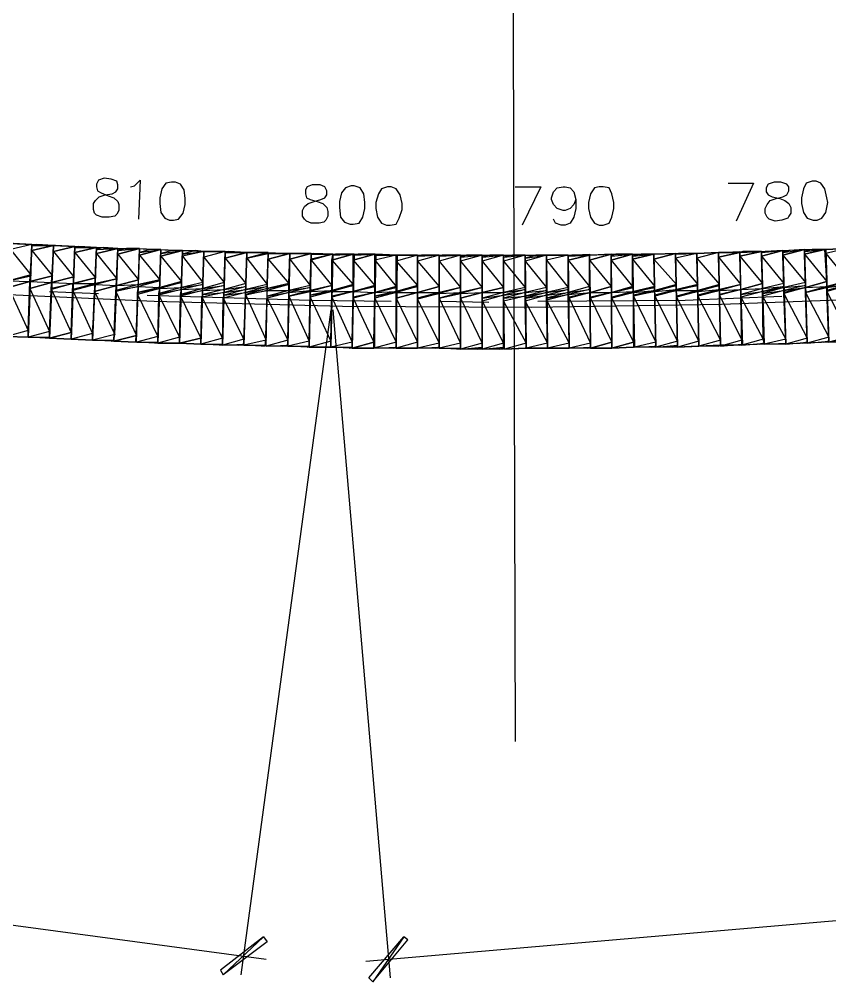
# Model space of a CAD drawing. Header units: millimetres. Extents: x 1 to 1188, y 1 to 840.
# Drawn here: x 675 to 727.7, y 449.5 to 512.1 of the extents above; entities that cross this region are included whole.
import ezdxf

# ---------------------------------------------------------------- set-up
doc = ezdxf.new("R2010")
doc.units = ezdxf.units.MM
doc.layers.add('GEOMETRY', color=7, linetype='Continuous')

msp = doc.modelspace()

# ---------------------------------------------------------------- linework, layer by layer
at = {"layer": 'GEOMETRY'}
for points in [[(706.953, 573.094), (707.27, 465.144)], [(671.456, 494.355), (683.776, 493.783), (696.031, 493.466), (708.35, 493.402), (720.669, 493.593), (732.923, 494.038), (745.243, 494.735), (757.498, 495.625), (769.754, 496.831), (781.946, 498.292), (794.139, 500.006), (806.267, 501.91)], [(682.252, 501.213), (682.505, 501.277), (682.885, 501.657), (682.759, 499.117)], [(721.114, 501.467), (722.764, 501.467), (721.621, 498.99)], [(707.27, 501.213), (708.921, 501.213), (707.715, 498.735)], [(711.207, 500.388), (711.08, 500.069), (710.827, 499.816), (710.508, 499.689), (710.381, 499.689), (710.001, 499.816), (709.746, 500.069), (709.619, 500.388), (709.619, 500.514), (709.746, 500.895), (710.001, 501.148), (710.381, 501.213), (710.508, 501.213), (710.827, 501.148), (711.08, 500.895), (711.207, 500.388), (711.207, 499.816), (711.08, 499.244), (710.827, 498.864), (710.508, 498.735), (710.255, 498.735), (709.873, 498.864), (709.746, 499.117)], [(681.426, 497.213), (681.171, 491.18)], [(723.272, 497.021), (723.463, 490.989)], [(695.395, 496.831), (695.269, 490.798)], [(709.302, 496.768), (709.366, 490.735)], [(676.981, 494.418), (680.156, 494.291)], [(676.981, 494.418), (680.156, 494.291)], [(683.331, 494.164), (693.935, 493.846), (699.206, 493.783)], [(683.331, 494.164), (693.935, 493.846), (699.206, 493.783)], [(708.731, 493.783), (718.319, 493.846), (724.606, 494.101)], [(708.731, 493.783), (718.319, 493.846), (724.606, 494.101)], [(702.381, 493.783), (705.556, 493.719)], [(702.381, 493.783), (705.556, 493.719)], [(695.269, 493.211), (689.427, 449.968)], [(695.395, 493.211), (699.142, 449.778)], [(549.535, 470.034), (691.078, 450.984)], [(697.555, 450.857), (823.157, 461.716)]]:
    msp.add_lwpolyline(points, dxfattribs=at)
for points in [[(680.536, 501.784), (680.156, 501.657), (680.029, 501.403), (680.029, 501.213), (680.092, 500.958), (680.346, 500.831), (680.791, 500.641), (681.171, 500.514), (681.426, 500.26), (681.489, 500.069), (681.489, 499.689), (681.363, 499.434), (681.235, 499.307), (680.854, 499.244), (680.409, 499.244), (680.029, 499.371), (679.902, 499.498), (679.839, 499.752), (679.839, 500.133), (679.965, 500.323), (680.219, 500.578), (680.601, 500.705), (681.044, 500.768), (681.298, 500.895), (681.426, 501.085), (681.426, 501.34), (681.363, 501.594), (680.981, 501.72)], [(684.918, 501.53), (684.538, 501.467), (684.283, 501.085), (684.156, 500.514), (684.156, 500.133), (684.219, 499.561), (684.473, 499.181), (684.791, 499.054), (685.045, 499.054), (685.363, 499.117), (685.68, 499.498), (685.807, 500.069), (685.807, 500.451), (685.744, 501.022), (685.49, 501.403), (685.172, 501.53)], [(724.097, 501.53), (723.717, 501.403), (723.59, 501.148), (723.59, 500.895), (723.717, 500.705), (723.97, 500.578), (724.479, 500.451), (724.796, 500.323), (725.051, 500.133), (725.177, 499.879), (725.177, 499.498), (725.051, 499.307), (724.986, 499.181), (724.606, 499.054), (724.16, 498.99), (723.78, 499.117), (723.653, 499.244), (723.527, 499.498), (723.527, 499.816), (723.653, 500.069), (723.844, 500.323), (724.225, 500.451), (724.669, 500.578), (724.923, 500.705), (725.051, 500.958), (725.051, 501.213), (724.923, 501.403), (724.542, 501.53)], [(726.573, 501.594), (726.193, 501.467), (726.003, 501.085), (725.876, 500.514), (725.876, 500.133), (726.003, 499.561), (726.256, 499.181), (726.638, 499.054), (726.892, 499.054), (727.209, 499.181), (727.464, 499.561), (727.59, 500.196), (727.527, 500.514), (727.4, 501.085), (727.145, 501.467), (726.828, 501.594)], [(694.063, 501.34), (693.744, 501.213), (693.618, 501.022), (693.618, 500.768), (693.681, 500.514), (693.935, 500.388), (694.38, 500.26), (694.76, 500.133), (695.015, 499.879), (695.078, 499.626), (695.078, 499.307), (694.952, 499.054), (694.823, 498.927), (694.506, 498.864), (693.998, 498.864), (693.681, 498.99), (693.554, 499.117), (693.427, 499.307), (693.427, 499.689), (693.554, 499.943), (693.808, 500.133), (694.189, 500.26), (694.633, 500.388), (694.888, 500.514), (695.015, 500.705), (695.015, 500.958), (694.888, 501.213), (694.57, 501.34)], [(696.602, 501.277), (696.221, 501.148), (695.967, 500.831), (695.84, 500.26), (695.84, 499.879), (695.904, 499.244), (696.157, 498.927), (696.539, 498.8), (696.729, 498.8), (697.11, 498.864), (697.364, 499.244), (697.491, 499.816), (697.491, 500.196), (697.428, 500.768), (697.173, 501.148), (696.793, 501.277)], [(698.952, 501.213), (698.57, 501.085), (698.38, 500.768), (698.19, 500.196), (698.19, 499.816), (698.317, 499.244), (698.57, 498.864), (698.889, 498.735), (699.142, 498.735), (699.523, 498.8), (699.714, 499.181), (699.904, 499.752), (699.904, 500.133), (699.777, 500.705), (699.523, 501.085), (699.206, 501.213)], [(712.731, 501.213), (712.414, 501.148), (712.159, 500.768), (712.032, 500.196), (712.032, 499.816), (712.159, 499.244), (712.414, 498.864), (712.731, 498.735), (712.985, 498.735), (713.366, 498.864), (713.556, 499.244), (713.683, 499.816), (713.683, 500.196), (713.556, 500.768), (713.366, 501.148), (712.985, 501.213)], [(674.441, 497.53), (675.838, 497.466), (675.583, 491.433), (674.186, 491.497)], [(674.441, 497.148), (675.773, 495.497), (674.314, 495.117)], [(674.631, 497.53), (674.441, 497.53), (675.838, 497.466)], [(674.441, 497.53), (675.838, 497.466), (674.441, 497.148)], [(675.838, 497.466), (674.441, 497.148), (675.773, 495.497)], [(675.838, 497.466), (677.234, 497.403), (676.981, 491.37), (675.583, 491.433)], [(675.838, 497.085), (677.171, 495.434), (675.71, 495.053)], [(675.838, 497.466), (676.155, 497.466), (675.838, 497.403)], [(676.155, 497.466), (675.838, 497.403), (677.234, 497.403)], [(675.838, 497.403), (677.234, 497.403), (675.838, 497.085)], [(675.838, 497.085), (677.234, 497.403)], [(677.234, 497.403), (677.234, 497.403), (677.234, 497.403), (677.234, 497.403), (675.838, 497.085)], [(677.234, 497.403), (675.838, 497.085), (677.171, 495.434)], [(677.234, 497.403), (678.631, 497.339), (678.378, 491.306), (676.981, 491.37)], [(677.234, 497.021), (678.568, 495.37), (677.107, 494.99)], [(677.361, 497.403), (677.234, 497.403), (678.631, 497.339)], [(677.234, 497.403), (678.631, 497.339), (677.234, 497.021)], [(677.234, 497.021), (678.631, 497.339)], [(678.631, 497.339), (678.631, 497.339), (678.631, 497.339), (678.631, 497.339), (677.234, 497.021), (678.631, 497.339), (678.885, 497.339), (678.631, 497.276)], [(678.631, 497.339), (677.234, 497.021), (678.568, 495.37)], [(678.631, 497.339), (680.029, 497.276), (679.775, 491.243), (678.378, 491.306)], [(678.885, 497.339), (678.631, 497.276), (680.029, 497.276)], [(678.631, 497.276), (680.029, 497.276), (678.631, 496.958)], [(678.631, 496.958), (680.029, 497.276)], [(680.029, 497.276), (680.029, 497.276), (680.029, 497.276), (680.029, 497.276), (678.631, 496.958), (680.029, 497.276), (680.473, 497.276), (680.029, 497.148)], [(680.029, 497.276), (678.631, 496.958), (679.965, 495.307)], [(680.029, 497.276), (681.426, 497.213), (681.171, 491.18), (679.775, 491.243)], [(680.473, 497.276), (680.029, 497.148), (681.426, 497.213)], [(680.029, 497.148), (681.426, 497.213), (680.029, 496.894)], [(680.029, 496.894), (681.426, 497.213)], [(681.426, 497.213), (681.426, 497.213), (681.426, 497.213), (681.426, 497.213), (680.029, 496.894), (681.426, 497.213), (681.997, 497.213), (681.426, 497.085)], [(681.426, 497.213), (680.029, 496.894), (681.363, 495.244)], [(681.426, 497.213), (682.822, 497.213), (682.569, 491.116), (681.171, 491.18)], [(681.997, 497.213), (681.426, 497.085), (682.822, 497.213)], [(681.426, 497.085), (682.822, 497.213), (681.426, 496.831)], [(681.426, 496.831), (682.822, 497.213)], [(682.822, 497.213), (682.822, 497.213), (682.822, 497.213), (682.822, 497.213), (681.426, 496.831), (682.822, 497.213), (683.521, 497.148), (682.822, 496.958)], [(682.822, 497.213), (681.426, 496.831), (682.759, 495.18)], [(682.822, 497.213), (684.219, 497.148), (684.029, 491.053), (682.632, 491.116)], [(683.521, 497.148), (682.822, 496.958), (684.219, 497.148)], [(682.822, 496.958), (684.219, 497.148), (682.822, 496.768)], [(682.822, 496.768), (684.219, 497.148)], [(684.219, 497.148), (684.219, 497.148), (684.219, 497.148), (684.219, 497.148), (682.822, 496.768), (684.219, 497.148), (684.981, 497.085), (684.219, 496.894)], [(684.219, 497.148), (682.822, 496.768), (684.156, 495.18)], [(684.219, 497.148), (685.617, 497.085), (685.427, 491.053), (684.029, 491.053)], [(684.981, 497.085), (684.219, 496.894), (685.617, 497.085)], [(684.219, 496.894), (685.617, 497.085), (684.219, 496.704)], [(684.219, 496.704), (685.617, 497.085)], [(685.617, 497.085), (685.617, 497.085), (685.617, 497.085), (685.617, 497.085), (684.219, 496.704), (685.617, 497.085), (686.442, 497.085), (685.617, 496.831)], [(685.617, 497.085), (684.219, 496.704), (685.553, 495.053)], [(685.617, 497.085), (687.014, 497.021), (686.823, 490.989), (685.427, 491.053)], [(686.442, 497.085), (685.617, 496.831), (687.014, 497.021)], [(685.617, 496.831), (687.014, 497.021), (685.617, 496.704)], [(687.014, 497.021), (685.617, 496.704), (686.951, 494.99)], [(687.014, 497.021), (688.41, 497.021), (688.22, 490.926), (686.823, 490.989)], [(687.077, 497.021), (687.014, 497.021), (688.41, 497.021)], [(687.014, 497.021), (688.41, 497.021), (687.014, 496.641)], [(688.41, 497.021), (687.014, 496.641), (688.347, 494.99)], [(688.41, 497.021), (689.807, 496.958), (689.617, 490.926), (688.22, 490.926)], [(688.41, 497.021), (688.602, 497.021), (688.41, 496.958)], [(688.602, 497.021), (688.41, 496.958), (689.807, 496.958)], [(720.478, 496.958), (721.876, 497.021), (722.002, 490.926), (720.605, 490.926)], [(721.876, 496.958), (721.876, 496.958), (721.876, 496.958), (721.876, 496.958), (720.478, 496.641), (721.876, 496.958), (722.066, 497.021)], [(721.876, 496.958), (723.272, 497.021), (723.463, 490.989), (722.066, 490.926)], [(722.066, 497.021), (721.876, 496.958), (723.272, 497.021)], [(721.876, 496.958), (723.272, 497.021), (721.876, 496.704)], [(721.876, 496.704), (723.272, 497.021)], [(723.272, 497.021), (723.272, 497.021), (723.272, 497.021), (723.272, 497.021), (721.876, 496.704), (723.272, 497.021), (723.527, 497.021), (723.272, 496.958)], [(723.272, 497.021), (721.876, 496.704), (723.335, 494.927)], [(723.272, 497.021), (724.669, 497.085), (724.859, 490.989), (723.463, 490.989)], [(723.527, 497.021), (723.272, 496.958), (724.669, 497.085)], [(723.272, 496.958), (724.669, 497.085), (723.272, 496.704)], [(723.272, 496.704), (724.669, 497.085)], [(724.669, 497.085), (724.669, 497.085), (724.669, 497.085), (724.669, 497.085), (723.272, 496.704), (724.669, 497.085), (725.051, 497.085), (724.669, 496.958)], [(724.669, 497.085), (723.272, 496.704), (724.732, 494.927)], [(724.669, 497.085), (726.066, 497.148), (726.256, 491.053), (724.859, 490.989)], [(725.051, 497.085), (724.669, 496.958), (726.066, 497.148)], [(724.669, 496.958), (726.066, 497.148), (724.669, 496.768)], [(724.669, 496.768), (726.066, 497.148)], [(726.066, 497.148), (726.066, 497.148), (726.066, 497.148), (726.066, 497.148), (724.669, 496.768), (726.066, 497.148), (726.573, 497.148), (726.066, 497.021)], [(726.066, 497.148), (724.669, 496.768), (726.13, 494.99)], [(726.066, 497.148), (727.464, 497.148), (727.654, 491.116), (726.256, 491.053)], [(726.573, 497.148), (726.066, 497.021), (727.464, 497.148)], [(726.066, 497.021), (727.464, 497.148), (726.066, 496.831)], [(726.066, 496.831), (727.4, 497.148)], [(727.4, 497.148), (726.066, 496.831)], [(727.4, 497.148), (726.066, 496.831), (727.527, 495.053)], [(727.464, 497.148), (728.86, 497.213), (729.051, 491.18), (727.654, 491.116)], [(728.796, 497.213), (727.464, 497.148)], [(727.464, 497.148), (728.796, 497.213), (727.464, 496.894)], [(728.796, 497.213), (727.464, 496.894), (728.923, 495.117)], [(678.631, 496.958), (679.965, 495.307), (678.568, 494.927)], [(680.029, 496.894), (681.363, 495.244), (679.965, 494.927)], [(681.426, 496.831), (682.759, 495.18), (681.363, 494.798)], [(682.822, 496.768), (684.156, 495.18), (682.759, 494.863)], [(684.219, 496.704), (685.553, 495.053), (684.156, 494.672)], [(685.617, 496.704), (686.951, 494.99), (685.553, 494.672)], [(687.014, 496.641), (688.347, 494.99), (686.951, 494.608)], [(688.41, 496.577), (689.744, 494.927), (688.347, 494.545)], [(688.41, 496.958), (689.807, 496.958), (688.41, 496.577)], [(688.41, 496.577), (689.807, 496.958)], [(689.807, 496.958), (689.807, 496.958), (689.807, 496.958), (689.807, 496.958), (688.41, 496.577)], [(689.807, 496.958), (688.41, 496.577), (689.744, 494.927)], [(689.807, 496.958), (691.205, 496.958), (691.014, 490.863), (689.617, 490.926)], [(689.807, 496.577), (691.141, 494.863), (689.744, 494.545)], [(691.205, 496.958), (689.807, 496.958)], [(689.807, 496.958), (691.205, 496.958), (689.807, 496.577)], [(689.807, 496.577), (691.205, 496.894)], [(691.205, 496.894), (689.807, 496.577)], [(691.205, 496.894), (689.807, 496.577), (691.141, 494.863)], [(691.205, 496.958), (692.602, 496.894), (692.475, 490.863), (691.078, 490.863)], [(691.205, 496.514), (692.539, 494.927), (691.141, 494.608)], [(691.395, 496.894), (691.205, 496.894), (692.602, 496.894)], [(691.205, 496.894), (692.602, 496.894), (691.205, 496.514)], [(691.205, 496.514), (692.602, 496.894)], [(692.602, 496.894), (692.602, 496.894), (692.602, 496.894), (692.602, 496.894), (691.205, 496.514)], [(692.602, 496.894), (691.205, 496.514), (692.539, 494.927)], [(692.602, 496.894), (693.998, 496.894), (693.871, 490.798), (692.475, 490.863)], [(692.602, 496.514), (693.935, 494.798), (692.539, 494.481)], [(692.665, 496.894), (692.602, 496.894), (693.998, 496.894)], [(692.602, 496.894), (693.998, 496.894), (692.602, 496.514)], [(692.602, 496.514), (693.998, 496.894)], [(693.998, 496.894), (693.998, 496.894), (693.998, 496.894), (693.998, 496.894), (692.602, 496.514), (693.998, 496.894), (694.126, 496.894), (693.998, 496.831)], [(693.998, 496.894), (692.602, 496.514), (693.935, 494.798)], [(693.998, 496.894), (695.395, 496.831), (695.269, 490.798), (693.871, 490.798)], [(693.998, 496.451), (695.332, 494.798), (693.935, 494.481)], [(694.126, 496.894), (693.998, 496.831), (695.395, 496.831)], [(693.998, 496.831), (695.395, 496.831), (693.998, 496.514)], [(695.395, 496.831), (693.998, 496.514)], [(693.998, 496.514), (695.395, 496.831), (693.998, 496.451)], [(695.395, 496.831), (693.998, 496.451), (695.332, 494.798)], [(695.395, 496.831), (696.793, 496.831), (696.666, 490.735), (695.269, 490.798)], [(695.395, 496.768), (696.793, 496.831), (695.332, 496.451)], [(695.332, 496.451), (696.729, 496.831)], [(696.729, 496.831), (695.332, 496.451)], [(696.729, 496.831), (695.332, 496.451), (696.729, 494.863)], [(695.332, 496.451), (696.729, 494.863), (695.332, 494.481)], [(695.395, 496.831), (695.585, 496.831), (695.395, 496.768)], [(695.585, 496.831), (695.395, 496.768), (696.793, 496.831)], [(696.793, 496.831), (698.19, 496.831), (698.063, 490.735), (696.666, 490.735)], [(696.793, 496.768), (698.127, 496.831), (696.729, 496.451)], [(696.729, 496.451), (698.127, 496.831)], [(698.127, 496.831), (696.729, 496.451)], [(698.127, 496.831), (696.729, 496.451), (698.127, 494.798)], [(696.729, 496.451), (698.127, 494.798), (696.729, 494.418)], [(696.793, 496.831), (697.046, 496.831), (696.793, 496.768)], [(697.046, 496.831), (696.793, 496.768), (698.127, 496.831)], [(698.127, 496.831), (699.586, 496.768), (699.523, 490.735), (698.127, 490.735)], [(698.19, 496.768), (699.523, 496.768), (698.127, 496.451)], [(699.523, 496.768), (698.127, 496.451), (699.523, 494.735)], [(698.127, 496.451), (699.523, 494.735), (698.127, 494.355)], [(698.19, 496.831), (698.19, 496.768), (699.523, 496.768)], [(699.523, 496.768), (700.92, 496.768), (700.92, 490.735), (699.523, 490.735)], [(699.714, 496.768), (699.523, 496.768), (700.92, 496.768)], [(699.523, 496.768), (700.92, 496.768), (699.523, 496.386)], [(700.92, 496.768), (699.523, 496.386), (700.92, 494.798)], [(699.523, 496.386), (700.92, 494.798), (699.523, 494.418)], [(700.92, 496.768), (702.317, 496.768), (702.317, 490.735), (700.92, 490.735)], [(700.92, 496.768), (701.173, 496.768), (700.92, 496.704)], [(701.173, 496.768), (700.92, 496.704), (702.317, 496.768)], [(700.92, 496.704), (702.317, 496.768), (700.92, 496.386)], [(702.317, 496.768), (700.92, 496.386), (702.317, 494.735)], [(700.92, 496.386), (702.317, 494.735), (700.92, 494.355)], [(702.317, 496.768), (703.714, 496.768), (703.714, 490.671), (702.317, 490.735)], [(702.317, 496.768), (702.507, 496.768), (702.317, 496.704)], [(702.507, 496.768), (702.317, 496.704), (703.714, 496.768)], [(702.317, 496.704), (703.714, 496.768), (702.317, 496.386)], [(703.714, 496.768), (702.317, 496.386), (703.714, 494.672)], [(702.317, 496.386), (703.714, 494.672), (702.317, 494.355)], [(703.714, 496.768), (705.11, 496.768), (705.11, 490.671), (703.714, 490.671)], [(703.714, 496.768), (704.095, 496.768), (703.714, 496.641)], [(704.095, 496.768), (703.714, 496.641), (705.11, 496.768)], [(703.714, 496.641), (705.11, 496.768), (703.714, 496.386)], [(705.11, 496.768), (703.714, 496.386), (705.11, 494.672)], [(703.714, 496.386), (705.11, 494.672), (703.714, 494.355)], [(705.11, 496.768), (706.508, 496.768), (706.508, 490.671), (705.11, 490.671)], [(705.11, 496.768), (705.619, 496.768), (705.11, 496.641)], [(705.619, 496.768), (705.11, 496.641), (706.508, 496.768)], [(705.11, 496.641), (706.508, 496.768), (705.11, 496.386)], [(706.508, 496.768), (705.11, 496.386), (706.508, 494.672)], [(705.11, 496.386), (706.508, 494.672), (705.11, 494.355)], [(706.508, 496.768), (707.905, 496.768), (707.969, 490.735), (706.571, 490.671)], [(706.508, 496.768), (707.08, 496.768), (706.508, 496.641)], [(707.08, 496.768), (706.508, 496.641), (707.905, 496.768)], [(706.508, 496.641), (707.905, 496.768), (706.508, 496.386)], [(707.905, 496.768), (706.508, 496.386), (707.905, 494.672)], [(706.508, 496.386), (707.905, 494.672), (706.508, 494.355)], [(707.905, 496.768), (709.302, 496.768), (709.366, 490.735), (707.969, 490.735)], [(707.905, 496.768), (708.604, 496.768), (707.905, 496.577)], [(708.604, 496.768), (707.905, 496.577), (709.302, 496.768)], [(707.905, 496.577), (709.302, 496.768), (707.905, 496.386)], [(709.302, 496.768), (707.905, 496.386), (709.302, 494.672)], [(707.905, 496.386), (709.302, 494.672), (707.905, 494.355)], [(709.302, 496.768), (710.698, 496.768), (710.763, 490.735), (709.366, 490.735)], [(710.698, 496.768), (709.302, 496.768)], [(709.302, 496.768), (710.698, 496.768), (709.302, 496.451)], [(710.698, 496.768), (709.302, 496.451), (710.698, 494.672)], [(709.302, 496.451), (710.698, 494.672), (709.302, 494.355)], [(710.698, 496.768), (712.096, 496.831), (712.159, 490.735), (710.763, 490.735)], [(710.698, 496.768), (710.953, 496.768), (710.698, 496.704)], [(710.953, 496.768), (710.698, 496.704), (712.096, 496.768)], [(710.698, 496.704), (712.096, 496.768), (710.698, 496.451)], [(710.698, 496.451), (712.096, 496.768)], [(712.096, 496.768), (712.096, 496.768), (712.096, 496.768), (712.096, 496.768), (710.698, 496.451)], [(712.096, 496.768), (710.698, 496.451), (712.096, 494.735)], [(710.698, 496.451), (712.096, 494.735), (710.698, 494.355)], [(712.096, 496.768), (713.493, 496.831), (713.556, 490.735), (712.159, 490.735)], [(712.223, 496.768), (712.096, 496.768), (713.493, 496.831)], [(712.096, 496.768), (713.493, 496.831), (712.096, 496.451)], [(712.096, 496.451), (713.493, 496.831)], [(713.493, 496.831), (713.493, 496.831), (713.493, 496.831), (713.493, 496.831), (712.096, 496.451), (713.493, 496.831), (713.81, 496.831), (713.493, 496.704)], [(713.493, 496.831), (712.096, 496.451), (713.493, 494.735)], [(712.096, 496.451), (713.493, 494.735), (712.159, 494.355)], [(713.493, 496.831), (714.89, 496.831), (715.017, 490.798), (713.556, 490.735)], [(713.81, 496.831), (713.493, 496.704), (714.89, 496.831)], [(713.493, 496.704), (714.89, 496.831), (713.493, 496.451)], [(713.493, 496.451), (714.89, 496.831)], [(714.89, 496.831), (714.89, 496.831), (714.89, 496.831), (714.89, 496.831), (713.493, 496.451), (714.89, 496.831), (715.461, 496.831), (714.89, 496.704)], [(714.89, 496.831), (713.493, 496.451), (714.89, 494.735)], [(713.493, 496.451), (714.89, 494.735), (713.556, 494.355)], [(714.89, 496.831), (716.288, 496.831), (716.414, 490.798), (715.017, 490.798)], [(715.461, 496.831), (714.89, 496.704), (716.288, 496.831)], [(714.89, 496.704), (716.288, 496.831), (714.89, 496.514)], [(714.89, 496.514), (716.288, 496.831)], [(716.288, 496.831), (716.288, 496.831), (716.288, 496.831), (716.288, 496.831), (714.89, 496.514)], [(716.288, 496.831), (714.89, 496.514), (716.351, 494.735)], [(714.89, 496.514), (716.351, 494.735), (714.954, 494.418)], [(716.288, 496.831), (717.684, 496.894), (717.81, 490.798), (716.414, 490.798)], [(716.351, 496.831), (716.288, 496.831), (717.684, 496.894)], [(716.288, 496.831), (717.684, 496.894), (716.288, 496.514)], [(716.288, 496.514), (717.684, 496.894)], [(717.684, 496.894), (717.684, 496.894), (717.684, 496.894), (717.684, 496.894), (716.288, 496.514), (717.684, 496.894), (717.875, 496.894), (717.684, 496.831)], [(717.684, 496.894), (716.288, 496.514), (717.747, 494.863)], [(716.288, 496.514), (717.747, 494.863), (716.351, 494.481)], [(717.684, 496.894), (719.081, 496.894), (719.208, 490.863), (717.81, 490.798)], [(717.875, 496.894), (717.684, 496.831), (719.081, 496.894)], [(717.684, 496.831), (719.081, 496.894), (717.684, 496.577)], [(719.081, 496.894), (717.684, 496.577), (719.144, 494.863)], [(717.684, 496.577), (719.144, 494.863), (717.747, 494.545)], [(719.081, 496.894), (720.478, 496.958), (720.605, 490.926), (719.208, 490.863)], [(720.478, 496.958), (719.081, 496.894)], [(719.081, 496.894), (720.478, 496.958), (719.081, 496.577)], [(720.478, 496.958), (719.081, 496.577), (720.542, 494.863)], [(719.081, 496.577), (720.542, 494.863), (719.144, 494.481)], [(720.542, 496.958), (720.478, 496.958), (721.876, 496.958)], [(720.478, 496.958), (721.876, 496.958), (720.478, 496.641)], [(720.478, 496.641), (721.876, 496.958)], [(721.876, 496.958), (720.478, 496.641), (721.939, 494.863)], [(720.478, 496.641), (721.939, 494.863), (720.542, 494.545)], [(721.876, 496.704), (723.335, 494.927), (721.939, 494.545)], [(723.272, 496.704), (724.732, 494.927), (723.335, 494.608)], [(724.669, 496.768), (726.13, 494.99), (724.732, 494.672)], [(726.066, 496.831), (727.527, 495.053), (726.13, 494.672)], [(727.464, 496.894), (728.923, 495.117), (727.527, 494.735)], [(675.773, 495.434), (674.314, 495.117), (675.773, 495.434), (674.314, 495.117), (675.773, 495.497)], [(675.773, 495.434), (674.314, 495.117), (675.71, 495.053)], [(675.71, 495.053), (677.171, 495.434)], [(677.171, 495.434), (675.71, 495.053)], [(677.171, 495.434), (675.71, 495.053), (677.107, 494.99)], [(677.107, 494.99), (678.568, 495.37)], [(678.568, 495.37), (677.107, 494.99)], [(678.568, 495.37), (677.107, 494.99), (678.568, 494.927)], [(678.568, 494.927), (679.965, 495.307), (678.505, 494.927), (678.568, 494.927), (677.107, 494.608), (678.505, 494.927)], [(679.965, 495.307), (678.505, 494.927), (679.965, 494.927)], [(679.965, 494.927), (681.363, 495.244), (679.965, 494.863), (679.965, 494.927), (678.505, 494.545), (679.965, 494.863)], [(679.965, 495.307), (678.568, 494.927)], [(681.363, 495.244), (679.965, 494.927)], [(681.363, 495.244), (679.965, 494.863), (681.363, 494.798)], [(681.363, 494.798), (682.759, 495.18)], [(682.759, 495.18), (681.363, 494.798)], [(682.759, 495.18), (681.363, 494.798), (682.759, 494.863)], [(684.156, 495.18), (682.759, 494.863), (684.156, 495.117)], [(728.923, 494.863), (730.32, 495.18), (728.923, 494.798), (728.923, 494.863), (727.527, 494.481), (728.923, 494.798)], [(674.314, 494.672), (675.583, 491.878), (674.186, 491.497)], [(674.314, 495.117), (675.71, 495.053), (674.314, 494.672)], [(674.314, 494.672), (675.71, 495.053)], [(675.71, 495.053), (674.314, 494.672)], [(675.71, 495.053), (674.314, 494.672), (675.583, 491.878)], [(675.71, 494.608), (676.981, 491.815), (675.583, 491.433)], [(675.71, 495.053), (677.107, 494.99), (675.71, 494.608)], [(675.71, 494.608), (677.107, 494.99)], [(677.107, 494.99), (675.71, 494.608)], [(677.107, 494.99), (675.71, 494.608), (676.981, 491.815)], [(677.107, 494.545), (678.378, 491.752), (676.981, 491.37)], [(677.107, 494.99), (678.568, 494.927), (677.107, 494.608)], [(677.107, 494.608), (678.505, 494.927), (677.107, 494.545)], [(678.505, 494.927), (677.107, 494.545), (678.378, 491.752)], [(678.505, 494.927), (679.965, 494.927), (678.505, 494.545)], [(678.505, 494.545), (679.965, 494.863), (678.505, 494.481)], [(679.965, 494.863), (678.505, 494.481), (679.775, 491.688)], [(679.965, 494.863), (681.363, 494.798), (679.902, 494.418)], [(679.902, 494.418), (681.363, 494.798)], [(681.363, 494.798), (679.902, 494.418)], [(681.363, 494.798), (679.902, 494.418), (681.235, 491.623)], [(682.759, 494.863), (684.156, 495.117), (682.759, 494.735), (682.759, 494.863), (681.298, 494.481), (682.759, 494.735)], [(681.363, 494.798), (682.759, 494.863), (681.298, 494.481)], [(681.298, 494.481), (682.759, 494.735), (681.298, 494.418)], [(682.759, 494.735), (681.298, 494.418), (682.632, 491.56)], [(684.156, 494.672), (685.553, 494.99), (684.156, 494.608), (684.156, 494.672), (682.695, 494.355), (684.156, 494.608)], [(682.759, 494.735), (684.156, 494.672), (682.695, 494.355)], [(682.695, 494.355), (684.156, 494.608), (682.695, 494.228)], [(684.156, 494.608), (682.695, 494.228), (684.029, 491.497)], [(684.156, 495.117), (682.759, 494.735), (684.156, 494.672)], [(685.553, 494.672), (686.951, 494.863), (685.553, 494.545), (685.553, 494.672), (684.093, 494.291), (685.553, 494.545)], [(684.156, 494.608), (685.553, 494.672), (684.093, 494.291)], [(684.093, 494.291), (685.553, 494.545), (684.093, 494.164)], [(685.553, 494.545), (684.093, 494.164), (685.427, 491.433)], [(685.553, 495.053), (684.156, 494.672), (685.553, 494.99)], [(685.553, 494.99), (684.156, 494.608), (685.553, 494.672)], [(686.951, 494.608), (688.347, 494.798), (686.951, 494.481), (686.951, 494.608), (685.49, 494.228), (686.951, 494.481)], [(685.553, 494.545), (686.951, 494.608), (685.49, 494.228)], [(686.951, 494.99), (685.553, 494.672), (686.951, 494.863)], [(686.951, 494.863), (685.553, 494.545), (686.951, 494.608)], [(688.347, 494.99), (686.951, 494.608), (688.347, 494.798)], [(688.347, 494.798), (686.951, 494.481), (688.347, 494.545)], [(688.347, 494.545), (689.744, 494.735), (688.347, 494.355), (688.347, 494.545), (686.951, 494.228), (688.347, 494.355)], [(686.951, 494.481), (688.347, 494.545), (686.951, 494.228)], [(689.744, 494.927), (688.347, 494.545), (689.744, 494.735)], [(689.744, 494.735), (688.347, 494.355), (689.744, 494.545)], [(689.744, 494.545), (691.141, 494.735), (689.744, 494.355), (689.744, 494.545), (688.347, 494.164), (689.744, 494.355)], [(688.347, 494.355), (689.744, 494.545), (688.347, 494.164)], [(691.141, 494.863), (689.744, 494.545), (691.141, 494.735)], [(691.141, 494.608), (692.539, 494.863), (691.141, 494.481), (691.141, 494.608), (689.744, 494.228), (691.141, 494.481)], [(691.141, 494.735), (689.744, 494.355), (691.141, 494.608)], [(689.744, 494.355), (691.141, 494.608), (689.744, 494.228)], [(692.539, 494.927), (691.141, 494.608), (692.539, 494.863)], [(692.539, 494.863), (691.141, 494.481), (692.539, 494.481)], [(692.539, 494.481), (693.935, 494.672), (692.539, 494.355), (692.539, 494.481), (691.141, 494.101), (692.539, 494.355)], [(693.935, 494.798), (692.539, 494.481), (693.935, 494.672)], [(693.935, 494.672), (692.539, 494.355), (693.935, 494.481)], [(695.332, 494.798), (693.935, 494.481)], [(693.935, 494.481), (695.332, 494.798), (693.935, 494.418)], [(695.332, 494.798), (693.935, 494.418), (695.332, 494.481)], [(695.332, 494.481), (696.729, 494.798), (695.332, 494.418), (695.332, 494.481), (693.935, 494.164), (695.332, 494.418)], [(696.729, 494.863), (695.332, 494.481), (696.729, 494.798)], [(696.729, 494.798), (695.332, 494.418), (696.729, 494.418)], [(698.127, 494.735), (696.729, 494.418), (698.127, 494.735), (696.729, 494.418), (698.127, 494.798)], [(698.127, 494.735), (696.729, 494.418), (698.127, 494.355)], [(699.523, 494.672), (698.127, 494.355), (699.523, 494.672), (698.127, 494.355), (699.523, 494.735)], [(699.523, 494.418), (700.92, 494.735), (699.523, 494.355), (699.523, 494.418), (698.127, 494.101), (699.523, 494.355)], [(699.523, 494.672), (698.127, 494.355), (699.523, 494.418)], [(700.92, 494.798), (699.523, 494.418), (700.92, 494.735)], [(700.92, 494.735), (699.523, 494.355), (700.92, 494.355)], [(700.92, 494.355), (702.317, 494.735)], [(702.317, 494.735), (700.92, 494.355)], [(702.317, 494.735), (700.92, 494.355), (702.317, 494.355)], [(702.317, 494.355), (703.714, 494.672), (702.317, 494.291), (702.317, 494.355), (700.92, 493.973), (702.317, 494.291)], [(703.714, 494.672), (702.317, 494.355)], [(703.714, 494.672), (702.317, 494.291), (703.714, 494.355)], [(705.11, 494.672), (703.714, 494.355)], [(703.714, 494.355), (705.11, 494.672), (703.714, 494.291)], [(705.11, 494.672), (703.714, 494.291), (705.11, 494.355)], [(705.11, 494.355), (706.508, 494.672)], [(706.508, 494.672), (705.11, 494.355)], [(706.508, 494.672), (705.11, 494.355), (706.508, 494.355)], [(706.508, 494.355), (707.905, 494.545), (706.508, 494.164), (706.508, 494.355), (705.11, 493.973), (706.508, 494.164)], [(707.905, 494.672), (706.508, 494.355), (707.905, 494.545)], [(707.905, 494.545), (706.508, 494.164), (707.905, 494.355)], [(709.302, 494.672), (707.905, 494.355), (709.302, 494.481)], [(709.302, 494.355), (710.698, 494.545), (709.302, 494.164), (709.302, 494.355), (707.905, 493.973), (709.302, 494.164)], [(710.698, 494.672), (709.302, 494.355), (710.698, 494.545)], [(710.698, 494.545), (709.302, 494.164), (710.698, 494.355)], [(710.698, 494.355), (712.096, 494.545), (710.698, 494.228), (710.698, 494.355), (709.302, 493.973), (710.698, 494.228)], [(712.096, 494.735), (710.698, 494.355), (712.096, 494.545)], [(712.096, 494.545), (710.698, 494.228), (712.159, 494.355)], [(712.159, 494.355), (713.493, 494.735)], [(713.493, 494.735), (712.159, 494.355)], [(713.493, 494.735), (712.159, 494.355), (713.556, 494.355)], [(714.954, 494.672), (713.556, 494.355), (714.954, 494.672), (713.556, 494.355), (714.89, 494.735)], [(714.954, 494.672), (713.556, 494.355), (714.954, 494.418)], [(714.954, 494.418), (716.351, 494.672), (714.954, 494.355), (714.954, 494.418), (713.556, 494.038), (714.954, 494.355)], [(716.351, 494.481), (717.747, 494.798), (716.351, 494.418), (716.351, 494.481), (714.954, 494.164), (716.351, 494.418)], [(716.351, 494.735), (714.954, 494.418), (716.351, 494.672)], [(716.351, 494.672), (714.954, 494.355), (716.351, 494.481)], [(717.747, 494.863), (716.351, 494.481), (717.747, 494.798)], [(717.747, 494.798), (716.351, 494.418), (717.747, 494.545)], [(717.747, 494.545), (719.144, 494.798), (717.747, 494.481), (717.747, 494.545), (716.351, 494.164), (717.747, 494.481)], [(716.351, 494.418), (717.747, 494.545), (716.351, 494.164)], [(719.144, 494.863), (717.747, 494.545), (719.144, 494.798)], [(719.144, 494.798), (717.747, 494.481), (719.144, 494.481)], [(719.144, 494.481), (720.542, 494.798), (719.144, 494.418), (719.144, 494.481), (717.747, 494.101), (719.144, 494.418)], [(720.542, 494.863), (719.144, 494.481), (720.542, 494.798)], [(720.542, 494.545), (721.939, 494.863), (720.542, 494.481), (720.542, 494.545), (719.144, 494.164), (720.542, 494.481)], [(720.542, 494.798), (719.144, 494.418), (720.542, 494.545)], [(719.144, 494.418), (720.542, 494.545), (719.144, 494.164)], [(721.939, 494.863), (720.542, 494.545)], [(721.939, 494.863), (720.542, 494.481), (721.939, 494.545)], [(720.542, 494.481), (721.939, 494.545), (720.542, 494.228)], [(721.939, 494.545), (720.542, 494.228)], [(720.542, 494.228), (721.939, 494.545), (720.542, 494.164)], [(721.939, 494.545), (720.542, 494.164), (722.002, 491.243)], [(721.939, 494.545), (723.335, 494.927)], [(723.335, 494.927), (721.939, 494.545)], [(723.335, 494.927), (721.939, 494.545), (723.335, 494.608)], [(723.335, 494.608), (724.732, 494.735), (723.335, 494.418), (723.335, 494.608), (721.939, 494.228), (723.335, 494.418)], [(721.939, 494.545), (723.335, 494.608), (721.939, 494.228)], [(724.732, 494.927), (723.335, 494.608), (724.732, 494.735)], [(724.732, 494.672), (726.13, 494.798), (724.732, 494.481), (724.732, 494.672), (723.335, 494.291), (724.732, 494.481)], [(724.732, 494.735), (723.335, 494.418), (724.732, 494.672)], [(723.335, 494.418), (724.732, 494.672), (723.335, 494.291)], [(726.13, 494.99), (724.732, 494.672), (726.13, 494.798)], [(726.13, 494.798), (724.732, 494.481), (726.13, 494.672)], [(724.732, 494.481), (726.13, 494.672), (724.732, 494.355)], [(726.13, 494.672), (724.732, 494.355)], [(724.732, 494.355), (726.13, 494.672), (724.732, 494.291)], [(726.13, 494.672), (724.732, 494.291), (726.256, 491.37)], [(726.13, 494.672), (727.527, 495.053)], [(727.527, 495.053), (726.13, 494.672)], [(727.527, 495.053), (726.13, 494.672), (727.527, 494.735)], [(726.13, 494.672), (727.527, 494.735), (726.13, 494.355)], [(727.527, 494.672), (726.13, 494.355), (727.527, 494.672), (726.13, 494.355), (727.527, 494.735)], [(727.527, 494.672), (726.13, 494.355), (727.654, 491.433)], [(728.923, 495.117), (727.527, 494.735), (728.923, 495.053)], [(727.527, 494.735), (728.923, 495.053), (727.527, 494.672)], [(728.923, 495.053), (727.527, 494.672), (728.923, 494.863)], [(727.527, 494.672), (728.923, 494.863), (727.527, 494.481)], [(727.527, 494.481), (728.923, 494.798), (727.527, 494.418)], [(728.923, 494.798), (727.527, 494.418), (729.051, 491.497)], [(678.505, 494.481), (679.775, 491.688), (678.378, 491.306)], [(679.902, 494.418), (681.235, 491.623), (679.775, 491.243)], [(681.298, 494.418), (682.632, 491.56), (681.171, 491.18)], [(682.695, 494.228), (684.029, 491.497), (682.632, 491.116)], [(684.093, 494.164), (685.427, 491.433), (684.029, 491.053)], [(685.49, 494.101), (686.823, 491.37), (685.427, 491.053)], [(685.49, 494.228), (686.951, 494.481), (685.49, 494.101)], [(686.951, 494.481), (685.49, 494.101), (686.823, 491.37)], [(686.886, 494.038), (688.22, 491.37), (686.823, 490.989)], [(686.951, 494.228), (688.347, 494.355), (686.886, 494.038)], [(688.347, 494.355), (686.886, 494.038), (688.22, 491.37)], [(688.283, 493.973), (689.617, 491.306), (688.22, 490.926)], [(688.347, 494.164), (689.744, 494.355), (688.283, 493.973)], [(689.744, 494.355), (688.283, 493.973), (689.617, 491.306)], [(689.744, 494.164), (691.078, 491.243), (689.617, 490.926)], [(689.744, 494.228), (691.141, 494.481), (689.744, 494.164)], [(691.141, 494.481), (689.744, 494.164), (691.078, 491.243)], [(691.141, 493.973), (692.475, 491.243), (691.078, 490.863)], [(691.141, 494.481), (692.539, 494.481), (691.141, 494.101)], [(691.141, 494.101), (692.539, 494.355), (691.141, 493.973)], [(692.539, 494.355), (691.141, 493.973), (692.475, 491.243)], [(692.539, 494.101), (693.871, 491.18), (692.475, 490.863)], [(692.539, 494.355), (693.935, 494.481), (692.539, 494.101)], [(693.935, 494.418), (692.539, 494.101), (693.935, 494.418), (692.539, 494.101), (693.935, 494.481)], [(693.935, 494.418), (692.539, 494.101), (693.871, 491.18)], [(693.935, 494.038), (695.269, 491.18), (693.871, 490.798)], [(693.935, 494.418), (695.332, 494.481), (693.935, 494.164)], [(693.935, 494.164), (695.332, 494.418), (693.935, 494.038)], [(695.332, 494.418), (693.935, 494.038), (695.269, 491.18)], [(695.332, 494.038), (696.666, 491.116), (695.269, 490.798)], [(695.332, 494.418), (696.729, 494.418), (695.332, 494.101)], [(696.729, 494.418), (695.332, 494.101)], [(695.332, 494.101), (696.729, 494.418), (695.332, 494.038)], [(696.729, 494.418), (695.332, 494.038), (696.666, 491.116)], [(696.729, 493.973), (698.063, 491.116), (696.666, 490.735)], [(696.729, 494.418), (698.127, 494.355), (696.729, 494.038)], [(698.127, 494.355), (696.729, 494.038)], [(696.729, 494.038), (698.127, 494.355), (696.729, 493.973)], [(698.127, 494.355), (696.729, 493.973), (698.063, 491.116)], [(698.127, 493.973), (699.523, 491.116), (698.063, 490.735)], [(698.127, 494.355), (699.523, 494.418), (698.127, 494.101)], [(698.127, 494.101), (699.523, 494.355), (698.127, 493.973)], [(699.523, 494.355), (698.127, 493.973), (699.523, 491.116)], [(699.523, 494.355), (700.92, 494.355), (699.523, 493.973)], [(699.523, 493.973), (700.92, 494.355)], [(700.92, 494.355), (699.523, 493.973)], [(700.92, 494.355), (699.523, 493.973), (700.92, 491.116)], [(699.523, 493.973), (700.92, 491.116), (699.523, 490.735)], [(700.92, 494.355), (702.317, 494.355), (700.92, 493.973)], [(700.92, 493.973), (702.317, 494.291), (700.92, 493.91)], [(702.317, 494.291), (700.92, 493.91), (702.317, 491.053)], [(700.92, 493.91), (702.317, 491.053), (700.92, 490.735)], [(702.317, 494.291), (703.714, 494.355), (702.317, 493.973)], [(703.714, 494.291), (702.317, 493.973), (703.714, 494.291), (702.317, 493.973), (703.714, 494.355)], [(703.714, 494.291), (702.317, 493.973), (703.714, 491.053)], [(702.317, 493.973), (703.714, 491.053), (702.317, 490.735)], [(703.714, 494.291), (705.11, 494.355), (703.714, 493.973)], [(703.714, 493.973), (705.11, 494.355)], [(705.11, 494.355), (703.714, 493.973)], [(705.11, 494.355), (703.714, 493.973), (705.11, 491.053)], [(703.714, 493.973), (705.11, 491.053), (703.714, 490.671)], [(705.11, 494.355), (706.508, 494.355), (705.11, 493.973)], [(705.11, 493.973), (706.508, 494.164), (705.11, 493.783)], [(706.508, 494.164), (705.11, 493.783), (706.508, 491.053)], [(707.905, 494.355), (709.302, 494.481), (707.905, 494.101), (707.905, 494.355), (706.508, 493.973), (707.905, 494.101)], [(706.508, 494.164), (707.905, 494.355), (706.508, 493.973)], [(706.508, 493.973), (707.905, 494.101), (706.508, 493.783)], [(707.905, 494.101), (706.508, 493.783), (707.969, 491.053)], [(709.302, 494.481), (707.905, 494.101), (709.302, 494.355)], [(707.905, 494.101), (709.302, 494.355), (707.905, 493.973)], [(707.905, 493.973), (709.302, 494.164), (707.905, 493.783)], [(709.302, 494.164), (707.905, 493.783), (709.366, 491.053)], [(709.302, 494.164), (710.698, 494.355), (709.302, 493.973)], [(709.302, 493.973), (710.698, 494.228), (709.302, 493.846)], [(710.698, 494.228), (709.302, 493.846), (710.763, 491.053)], [(710.698, 494.228), (712.159, 494.355), (710.763, 494.038)], [(712.159, 494.355), (710.763, 494.038)], [(710.763, 494.038), (712.159, 494.355), (710.763, 493.973)], [(712.159, 494.355), (710.763, 493.973), (712.159, 491.053)], [(710.763, 493.973), (712.159, 491.053), (710.763, 490.735)], [(712.159, 494.355), (713.556, 494.355), (712.159, 494.038)], [(713.556, 494.355), (712.159, 494.038)], [(712.159, 494.038), (713.556, 494.355), (712.159, 493.973)], [(713.556, 494.355), (712.159, 493.973), (713.556, 491.116)], [(712.159, 493.973), (713.556, 491.116), (712.159, 490.735)], [(713.556, 494.355), (714.954, 494.418), (713.556, 494.038)], [(713.556, 494.038), (714.954, 494.355), (713.556, 493.973)], [(714.954, 494.355), (713.556, 493.973), (714.954, 491.116)], [(713.556, 493.973), (714.954, 491.116), (713.556, 490.735)], [(714.954, 494.355), (716.351, 494.481), (714.954, 494.164)], [(714.954, 494.164), (716.351, 494.418), (714.954, 494.101)], [(716.351, 494.418), (714.954, 494.101), (716.414, 491.116)], [(714.954, 494.101), (716.414, 491.116), (715.017, 490.798)], [(716.351, 494.164), (717.747, 494.481), (716.351, 494.101)], [(717.747, 494.481), (716.351, 494.101), (717.81, 491.18)], [(716.351, 494.101), (717.81, 491.18), (716.414, 490.798)], [(717.747, 494.481), (719.144, 494.481), (717.747, 494.101)], [(717.747, 494.101), (719.144, 494.418), (717.747, 494.038)], [(719.144, 494.418), (717.747, 494.038), (719.208, 491.18)], [(717.747, 494.038), (719.208, 491.18), (717.81, 490.798)], [(719.144, 494.164), (720.542, 494.481), (719.144, 494.101)], [(720.542, 494.481), (719.144, 494.101), (720.605, 491.243)], [(719.144, 494.101), (720.605, 491.243), (719.208, 490.863)], [(720.542, 494.164), (722.002, 491.243), (720.605, 490.863)], [(721.939, 494.228), (723.335, 494.418), (721.939, 494.038)], [(723.335, 494.418), (721.939, 494.038), (723.398, 491.306)], [(721.939, 494.038), (723.398, 491.306), (722.002, 490.926)], [(723.335, 494.291), (724.732, 494.481), (723.335, 494.101)], [(724.732, 494.481), (723.335, 494.101), (724.859, 491.306)], [(723.335, 494.101), (724.859, 491.306), (723.463, 490.989)], [(724.732, 494.291), (726.256, 491.37), (724.859, 490.989)], [(726.13, 494.355), (727.654, 491.433), (726.256, 491.053)], [(727.527, 494.418), (729.051, 491.497), (727.654, 491.116)], [(705.11, 493.783), (706.508, 491.053), (705.11, 490.671)], [(706.508, 493.783), (707.969, 491.053), (706.571, 490.671)], [(707.905, 493.783), (709.366, 491.053), (707.969, 490.735)], [(709.302, 493.846), (710.763, 491.053), (709.366, 490.735)], [(675.583, 491.878), (674.186, 491.497), (675.583, 491.433)], [(674.186, 491.497), (675.583, 491.433), (675.52, 491.433)], [(676.981, 491.815), (675.583, 491.433), (676.981, 491.433)], [(675.583, 491.433), (676.981, 491.433), (676.727, 491.37)], [(676.727, 491.37), (676.981, 491.433), (676.981, 491.37)], [(678.378, 491.306), (676.981, 491.37), (678.378, 491.306), (676.981, 491.37), (678.378, 491.752)], [(679.775, 491.688), (678.378, 491.306), (679.775, 491.243)], [(681.235, 491.623), (679.775, 491.243), (681.171, 491.243)], [(682.569, 491.116), (681.171, 491.18), (682.569, 491.116), (681.171, 491.18), (682.632, 491.56)], [(684.029, 491.497), (682.632, 491.116), (684.029, 491.116)], [(685.427, 491.433), (684.029, 491.053), (685.427, 491.053)], [(727.654, 491.433), (726.256, 491.053), (727.654, 491.18)], [(729.051, 491.18), (727.654, 491.116), (729.051, 491.18), (727.654, 491.116), (729.051, 491.497)], [(678.378, 491.306), (679.775, 491.243), (679.647, 491.243)], [(679.775, 491.243), (681.171, 491.243), (680.981, 491.18)], [(680.981, 491.18), (681.171, 491.243), (681.171, 491.18)], [(682.632, 491.116), (684.029, 491.116), (683.839, 491.053)], [(683.839, 491.053), (684.029, 491.116), (684.029, 491.053)], [(684.029, 491.053), (685.427, 491.053)], [(686.823, 490.989), (685.427, 491.053), (686.823, 490.989), (685.427, 491.053), (686.823, 491.37)], [(688.22, 491.37), (686.823, 490.989), (688.22, 490.989)], [(686.823, 490.989), (688.22, 490.989), (688.03, 490.926)], [(688.03, 490.926), (688.22, 490.989), (688.22, 490.926)], [(689.617, 491.306), (688.22, 490.926), (689.617, 490.989)], [(688.22, 490.926), (689.617, 490.989), (689.3, 490.926)], [(689.3, 490.926), (689.617, 490.989), (689.617, 490.926)], [(691.078, 491.243), (689.617, 490.926), (691.014, 490.926)], [(689.617, 490.926), (691.014, 490.926), (690.76, 490.863)], [(690.76, 490.863), (691.014, 490.926), (691.014, 490.863)], [(692.475, 491.243), (691.078, 490.863), (692.475, 490.926)], [(691.078, 490.863), (692.475, 490.926), (692.157, 490.863)], [(692.157, 490.863), (692.475, 490.926), (692.475, 490.863)], [(693.871, 491.18), (692.475, 490.863), (693.871, 490.863)], [(692.475, 490.863), (693.871, 490.863), (693.744, 490.798)], [(693.744, 490.798), (693.871, 490.863), (693.871, 490.798)], [(695.269, 491.18), (693.871, 490.798), (695.269, 490.798)], [(693.871, 490.798), (695.269, 490.798)], [(696.666, 491.116), (695.269, 490.798), (696.666, 490.798)], [(695.269, 490.798), (696.666, 490.798), (696.476, 490.735)], [(696.476, 490.735), (696.666, 490.798), (696.666, 490.735)], [(698.063, 490.735), (696.666, 490.735), (698.063, 490.735), (696.666, 490.735), (698.063, 491.116)], [(699.523, 491.116), (698.063, 490.735), (699.523, 490.798)], [(698.063, 490.735), (699.523, 490.798), (699.332, 490.735)], [(699.332, 490.735), (699.523, 490.798), (699.459, 490.735)], [(700.92, 491.116), (699.523, 490.735), (700.92, 490.735)], [(702.317, 491.053), (700.92, 490.735), (702.317, 490.798)], [(700.92, 490.735), (702.317, 490.798), (702.064, 490.735)], [(702.064, 490.735), (702.317, 490.798), (702.317, 490.735)], [(703.714, 491.053), (702.317, 490.735), (703.714, 490.735)], [(705.11, 491.053), (703.714, 490.671), (705.11, 490.798)], [(703.714, 490.671), (705.11, 490.798), (704.794, 490.671)], [(704.794, 490.671), (705.11, 490.798), (705.11, 490.671)], [(706.508, 491.053), (705.11, 490.671), (706.508, 490.798)], [(705.11, 490.671), (706.508, 490.798), (706.254, 490.671)], [(706.254, 490.671), (706.508, 490.798), (706.508, 490.671)], [(707.969, 491.053), (706.571, 490.671), (707.969, 490.735)], [(709.366, 491.053), (707.969, 490.735), (709.366, 490.735)], [(710.763, 491.053), (709.366, 490.735), (710.763, 490.735)], [(712.159, 491.053), (710.763, 490.735), (712.159, 490.798)], [(710.763, 490.735), (712.159, 490.798), (711.969, 490.735)], [(711.969, 490.735), (712.159, 490.798), (712.159, 490.735)], [(713.556, 490.735), (712.159, 490.735), (713.556, 490.735), (712.159, 490.735), (713.556, 491.116)], [(714.954, 490.798), (713.556, 490.735), (714.954, 490.798), (713.556, 490.735), (714.954, 491.116)], [(716.414, 491.116), (715.017, 490.798), (716.414, 490.863)], [(715.017, 490.798), (716.414, 490.863), (716.096, 490.798)], [(716.096, 490.798), (716.414, 490.863), (716.414, 490.798)], [(717.81, 491.18), (716.414, 490.798), (717.81, 490.926)], [(716.414, 490.798), (717.81, 490.926), (717.494, 490.798)], [(717.494, 490.798), (717.81, 490.926), (717.81, 490.798)], [(719.208, 491.18), (717.81, 490.798), (719.208, 490.863)], [(717.81, 490.798), (719.208, 490.863), (719.144, 490.863)], [(720.605, 491.243), (719.208, 490.863), (720.605, 490.926)], [(719.208, 490.863), (720.605, 490.926), (720.478, 490.863)], [(720.478, 490.863), (720.605, 490.926)], [(722.002, 491.243), (720.605, 490.863), (722.002, 490.989)], [(720.605, 490.863), (722.002, 490.989), (721.876, 490.926)], [(721.876, 490.926), (722.002, 490.989), (722.002, 490.926)], [(723.398, 491.306), (722.002, 490.926), (723.463, 491.053)], [(722.002, 490.926), (723.463, 491.053), (723.145, 490.989)], [(723.145, 490.989), (723.463, 491.053), (723.463, 490.989)], [(724.859, 491.306), (723.463, 490.989), (724.859, 491.053)], [(723.463, 490.989), (724.859, 491.053), (724.796, 490.989)], [(724.796, 490.989), (724.859, 491.053), (724.859, 490.989)], [(726.256, 491.37), (724.859, 490.989), (726.256, 491.116)], [(724.859, 490.989), (726.256, 491.116), (725.939, 491.053)], [(725.939, 491.053), (726.256, 491.116), (726.256, 491.053)], [(726.256, 491.053), (727.654, 491.18), (727.335, 491.116)], [(727.335, 491.116), (727.654, 491.18), (727.654, 491.116)], [(699.523, 490.735), (700.92, 490.735)], [(702.317, 490.735), (703.714, 490.735), (703.46, 490.671)], [(703.46, 490.671), (703.714, 490.735), (703.714, 490.671)], [(706.571, 490.671), (707.969, 490.735), (707.905, 490.735)], [(707.969, 490.735), (709.366, 490.735)], [(709.366, 490.735), (710.763, 490.735)], [(688.093, 450.285), (688.283, 449.968), (690.888, 452.444)], [(688.093, 450.285), (688.283, 449.968), (690.888, 452.444)], [(688.283, 449.968), (690.888, 452.444), (691.141, 452.127)], [(688.283, 449.968), (690.888, 452.444), (691.141, 452.127)], [(700.031, 452.444), (697.998, 449.523), (697.745, 449.778)], [(700.031, 452.444), (697.998, 449.523), (697.745, 449.778)], [(700.285, 452.254), (700.031, 452.444), (697.998, 449.523)], [(700.285, 452.254), (700.031, 452.444), (697.998, 449.523)]]:
    msp.add_lwpolyline(points, close=True, dxfattribs=at)

doc.saveas('drawing.dxf')
